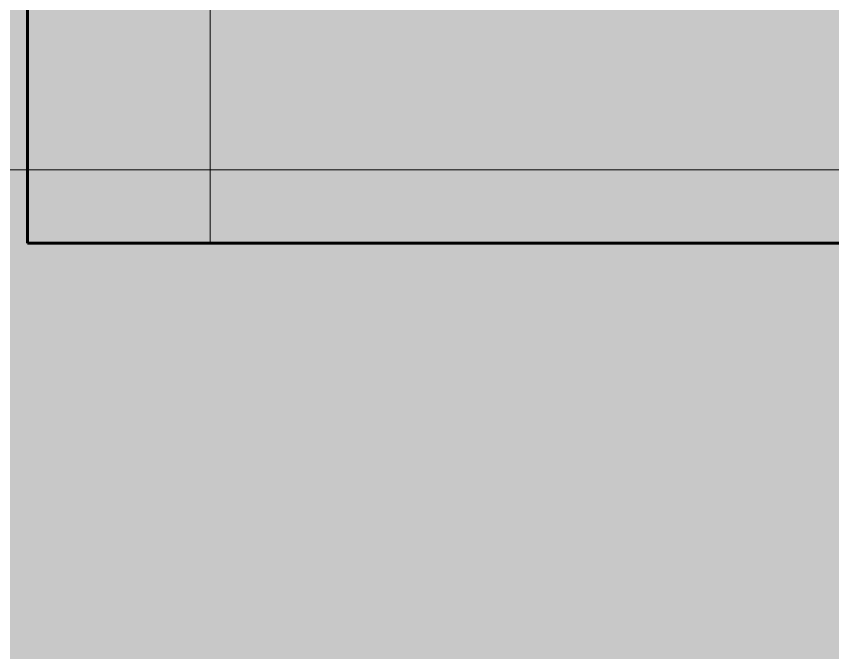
# Model space of a CAD drawing. Header units: inches. Extents: x -4169 to -1846, y 9706 to 12377.
# Drawn here: x -3824.385 to -3821.593, y 10349.939 to 10352.114 of the extents above; entities that cross this region are included whole.
import ezdxf

# ---------------------------------------------------------------- set-up
doc = ezdxf.new("R2010")
doc.units = ezdxf.units.IN
doc.header["$MEASUREMENT"] = 0
for name, color, linetype, lineweight in [('0-1', 7, 'Continuous', 5), ('A-WALL', 113, 'Continuous', 18), ('A-WALL-4', 10, 'Continuous', 60), ('A-WALL-5', 50, 'Continuous', 18), ('A-WALL-PATT-4', 111, 'Continuous', 9), ('I-WALL-2', 2, 'Continuous', 5)]:
    doc.layers.add(name, color=color, linetype=linetype, lineweight=lineweight)

# ---------------------------------------------------------------- blocks, each defined once
blk = doc.blocks.new('CTR - 1st Phase - Unit Layouts_rvt-1-ENLARGED RCP - 3RD FLOOR PLAN')
at = {"layer": 'A-WALL-4'}
for p, q in [((-3824.3472, 10351.3394), (-3824.3472, 10362.5894)), ((-3819.5972, 10351.3394), (-3824.3472, 10351.3394))]:
    blk.add_line(p, q, dxfattribs=at)
at = {"layer": 'A-WALL-5'}
blk.add_line((-3823.7222, 10362.5894), (-3823.7222, 10351.3394), dxfattribs=at)

msp = doc.modelspace()

# ---------------------------------------------------------------- hatches: boundary and pattern name
at = {"layer": 'A-WALL-PATT-4'}
h = msp.add_hatch(dxfattribs=at)
h.set_pattern_fill('FP_2', color=256, style=0, pattern_type=2)
h.set_pattern_definition([(161.57, (0.32, 0.32), (-2.560496185, -0.000537386), [0, -18.214, 2.022, 0]), (18.43, (-0.32, 0.32), (-2.560496185, 0.000537386), [0, -18.214, 2.022, 0]), (108.43, (0.32, 0.32), (1.27922091, -6.400876726), [6.07, -14.166]), (71.57, (-0.32, 0.32), (1.27922091, 6.400876726), [6.07, -14.166])])
h.paths.add_polyline_path([(-3852.4737, 10346.0894), (-3501.4237, 10346.0894), (-3501.4237, 10351.3394), (-3504.6737, 10351.3394), (-3504.6737, 10351.5894), (-3852.4737, 10351.5894), (-3852.4737, 10349.6711)], flags=0)
at = {"layer": 'I-WALL-2'}
h = msp.add_hatch(color=256, dxfattribs=at)
h.paths.add_polyline_path([(-3845.3161, 10351.5894), (-3813.1075, 10351.5894), (-3813.1075, 10352.2144), (-3852.4737, 10352.2144), (-3852.4737, 10351.5894), (-3850.9948, 10351.5894)], flags=0)
h.paths.add_polyline_path([(-3505.2987, 10351.5894), (-3504.6737, 10351.5894), (-3504.6737, 10352.2144), (-3741.1075, 10352.2144), (-3741.1075, 10351.5894), (-3506.3914, 10351.5894)], flags=0)

# ---------------------------------------------------------------- linework, layer by layer
at = {"layer": 'A-WALL'}
msp.add_line((-3852.4737, 10351.5894), (-3813.1075, 10351.5894), dxfattribs=at)

# ---------------------------------------------------------------- block references
at = {"layer": '0-1'}
msp.add_blockref('CTR - 1st Phase - Unit Layouts_rvt-1-ENLARGED RCP - 3RD FLOOR PLAN', (0, 0), dxfattribs=at)

doc.saveas('drawing.dxf')
